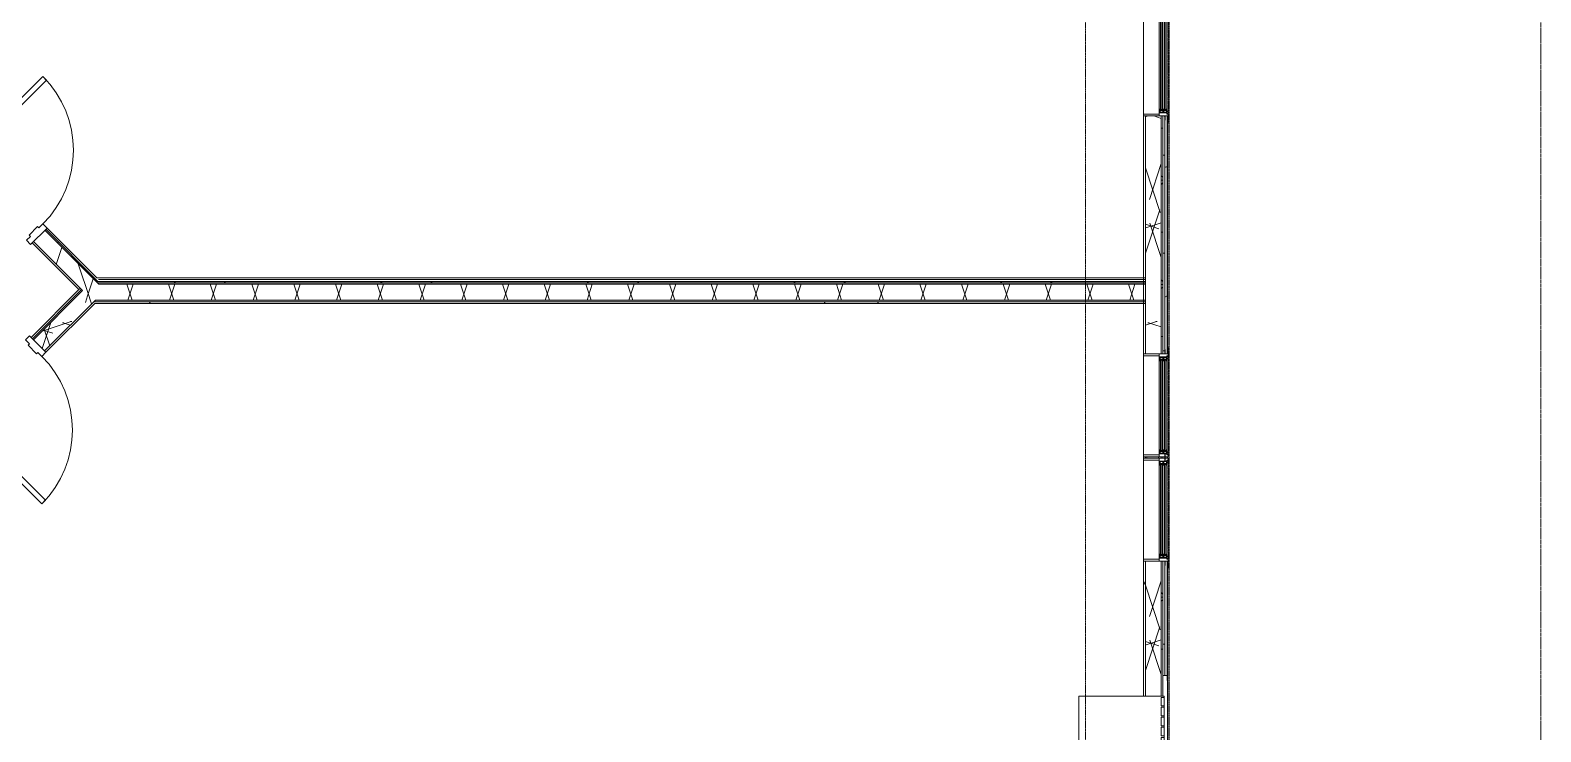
# Model space of a CAD drawing. Header units: metres. Extents: x -104 to 1975, y 9767 to 12269.
# Drawn here: x 1425 to 1946, y 10263 to 10506 of the extents above; entities that cross this region are included whole.
import ezdxf

# ---------------------------------------------------------------- set-up
doc = ezdxf.new("R2010")
doc.units = ezdxf.units.M
for name, pattern in [('Dash', [0.25, 0.125, -0.125]), ('Dash 1_16_', [0.125, 0.0625, -0.0625]), ('Double Dash 3_8_', [1, 0.375, -0.125, 0.125, -0.125, 0.125, -0.125])]:
    doc.linetypes.add(name, pattern=pattern)
for name, color, linetype, lineweight in [('0-2', 7, 'Continuous', 9), ('0-3', 10, 'Double Dash 3_8_', 15), ('A-DETL-GENF-HDLN-1', 7, 'Dash', 9), ('A-DETL-GENF-HDLN-2', 1, 'Continuous', 9), ('A-DOOR', 31, 'Continuous', 9), ('A-DOOR-FRAM', 31, 'Continuous', 9), ('A-GENM-1', 7, 'Continuous', 9), ('A-GLAZ', 151, 'Continuous', 9), ('A-GLAZ-1', 7, 'Continuous', 9), ('A-WALL', 113, 'Continuous', 9), ('A-WALL-1', 7, 'Continuous', 9), ('A-WALL-PATT-1', 8, 'Continuous', 9), ('A-WALL-PATT-2', 253, 'Continuous', 9), ('A-WALL-PATT-3', 7, 'Continuous', 9), ('A-WALL-PATT-5', 111, 'Continuous', 9), ('C-PROP-LINE-1', 10, 'Double Dash 3_8_', 15), ('C-PROP-LINE-2', 10, 'Dash 1_16_', 15), ('I-WALL', 2, 'Continuous', 9), ('I-WALL-1', 1, 'Continuous', 5)]:
    doc.layers.add(name, color=color, linetype=linetype, lineweight=lineweight)
pattern_1 = [(0, (3885.564, 0), (115.2, 28.8), [4.752, -81.648, 4.752, -81.648, -460.8]), (0, (3885.564, 0), (115.2, 28.8), [-172.8, 4.752, -168.048, 4.752, -81.648, -201.6]), (0, (3885.564, 0), (115.2, 28.8), [-432, 4.752, -52.848, 4.752, -139.248]), (120, (3928.764, 14.4), (-82.54153, 85.36613), [4.752, -81.648, 4.752, -81.648, -460.8]), (120, (3928.764, 14.4), (-82.54153, 85.36613), [-172.8, 4.752, -168.048, 4.752, -81.648, -201.6]), (120, (3928.764, 14.4), (-82.54153, 85.36613), [-432, 4.752, -52.848, 4.752, -139.248]), (240, (3943.164, 72), (-32.65847, -114.16613), [4.752, -81.648, 4.752, -81.648, -460.8]), (240, (3943.164, 72), (-32.65847, -114.16613), [-172.8, 4.752, -168.048, 4.752, -81.648, -201.6]), (240, (3943.164, 72), (-32.65847, -114.16613), [-432, 4.752, -52.848, 4.752, -139.248])]
pattern_2 = [(45, (3885.564, 0), (-35.63818, 35.63818), []), (45, (3885.564, 54), (-35.63818, 35.63818), [])]
pattern_3 = [(161.57, (3887.364, 1.8), (-14.4010124, -0.0012439), [0, -102.456, 11.376, 0]), (18.43, (3883.764, 1.8), (-14.4010124, 0.0012439), [0, -102.456, 11.376, 0]), (108.43, (3887.364, 1.8), (7.1973965, -36.003153), [34.146, -79.686]), (71.57, (3883.764, 1.8), (7.1973965, 36.003153), [34.146, -79.686])]

# ---------------------------------------------------------------- blocks, each defined once
blk = doc.blocks.new('HOLLOW METAL - UNIT DOOR-2191977-KEY PLAN - 2ND FLOOR')
at = {"layer": 'A-DOOR'}
for p, q in [((16.25, -3.875), (18, -3.875)), ((16.25, -39.875), (16.25, -3.875)), ((18, -3.875), (18, -39.875)), ((18, -39.875), (16.25, -39.875))]:
    blk.add_line(p, q, dxfattribs=at)
blk.add_arc((18, -3.875), 36, 180, 270, dxfattribs=at)
at = {"layer": 'A-DOOR-FRAM'}
for p, q in [((-20, 4.125), (-18, 4.125)), ((-20, -3.875), (-20, 4.125)), ((-18, 4.125), (-18, 2.1875)), ((-18, 2.1875), (-17.375, 2.1875)), ((-17.375, 2.1875), (-17.375, -1.9375)), ((17.375, 2.1875), (18, 2.1875)), ((17.375, -1.9375), (17.375, 2.1875)), ((18, 4.125), (20, 4.125)), ((18, 2.1875), (18, 4.125)), ((20, 4.125), (20, -3.875)), ((-18, -3.875), (-20, -3.875)), ((-18, -1.9375), (-18, -3.875)), ((-17.375, -1.9375), (-18, -1.9375)), ((18, -1.9375), (17.375, -1.9375)), ((18, -3.875), (18, -1.9375)), ((20, -3.875), (18, -3.875))]:
    blk.add_line(p, q, dxfattribs=at)
blk = doc.blocks.new('HOLLOW METAL - UNIT DOOR-2191978-KEY PLAN - 2ND FLOOR')
at = {"layer": 'A-DOOR'}
for p, q in [((18, 39.875), (16.25, 39.875)), ((16.25, 39.875), (16.25, 3.875)), ((18, 3.875), (18, 39.875)), ((16.25, 3.875), (18, 3.875))]:
    blk.add_line(p, q, dxfattribs=at)
blk.add_arc((18, 3.875), 36, 90, 180, dxfattribs=at)
at = {"layer": 'A-DOOR-FRAM'}
for p, q in [((-18, 3.875), (-20, 3.875)), ((-20, 3.875), (-20, -4.125)), ((-18, 1.9375), (-18, 3.875)), ((-17.375, 1.9375), (-18, 1.9375)), ((-17.375, -2.1875), (-17.375, 1.9375)), ((18, 1.9375), (17.375, 1.9375)), ((17.375, 1.9375), (17.375, -2.1875)), ((18, 3.875), (18, 1.9375)), ((20, 3.875), (18, 3.875)), ((20, -4.125), (20, 3.875)), ((-20, -4.125), (-18, -4.125)), ((-18, -4.125), (-18, -2.1875)), ((-18, -2.1875), (-17.375, -2.1875)), ((17.375, -2.1875), (18, -2.1875)), ((18, -2.1875), (18, -4.125)), ((18, -4.125), (20, -4.125))]:
    blk.add_line(p, q, dxfattribs=at)
blk = doc.blocks.new('Window-Double_Hung-Marvin-Essential - ESDH3066 - 2nd Floor-V2-KEY PLAN - 2ND FLOOR')
at = {"layer": 'A-DETL-GENF-HDLN-1'}
blk.add_line((16.1, 4.22), (-16.5, 4.22), dxfattribs=at)
at = {"layer": 'A-DETL-GENF-HDLN-2'}
for p, q in [((-19.25, 3.23), (-19.25, 3.19)), ((-17.75, 3.23), (-19.25, 3.23)), ((-19.25, 3.19), (-17.9, 3.19)), ((-17.9, 3.19), (-17.9, 3.08)), ((-17.9, 3.08), (-17.75, 3.08)), ((-17.75, 4.28), (-17.16, 4.28)), ((-17.75, 4.28), (-17.75, 1.19)), ((-16.72, 1.19), (-17.75, 1.19)), ((-17.08, 3.87), (-17.16, 4.28)), ((-17.12, 1.16), (-17.12, -4.19)), ((-17.08, 3.87), (-16.19, 3.87)), ((-16.85, 4.25), (-16.85, 3.87)), ((-16.3, 4.25), (-16.85, 4.25)), ((-16.38, 3.77), (-16.72, 3.77)), ((-16.72, 3.77), (-16.72, 1.19)), ((-15.34, 3.69), (-16.56, 3.69)), ((-16.56, 2.75), (-16.56, 3.69)), ((-16.56, 2.75), (-15.34, 2.75)), ((-15.34, 2.47), (-16.56, 2.47)), ((-16.56, 1.53), (-16.56, 2.47)), ((-16.56, 1.53), (-15.34, 1.53)), ((-16.38, 3.87), (-16.38, 3.77)), ((-16.3, 4.01), (-16.3, 4.25)), ((-16.18, 4.01), (-16.3, 4.01)), ((-16.19, 3.97), (-16.1, 3.97)), ((-16.19, 3.87), (-16.19, 3.97)), ((-16.18, 4.22), (-16.1, 4.22)), ((-16.18, 4.22), (-16.18, 4.01)), ((-16.1, 3.97), (-16.1, 4.22)), ((-15.94, 2.87), (-15.94, 3.59)), ((-15.94, 3.59), (-15.28, 3.59)), ((-15.28, 2.87), (-15.94, 2.87)), ((-15.94, 1.65), (-15.94, 2.37)), ((-15.94, 2.37), (-15.28, 2.37)), ((-15.28, 1.65), (-15.94, 1.65)), ((-15.84, 2.88), (-15.84, 3.57)), ((-15.84, 1.66), (-15.84, 2.35)), ((-15.54, 3.01), (-15.54, 3.45)), ((-15.54, 1.79), (-15.54, 2.23)), ((-15.34, 3.69), (-15.28, 3.63)), ((-15.34, 2.75), (-15.28, 2.81)), ((-15.34, 2.47), (-15.28, 2.41)), ((-15.34, 1.53), (-15.28, 1.59)), ((-15.28, 3.59), (-15.28, 3.63)), ((-15.28, 2.81), (-15.28, 2.87)), ((-15.28, 2.37), (-15.28, 2.41)), ((-15.28, 1.59), (-15.28, 1.65)), ((15.34, 3.69), (15.28, 3.63)), ((15.28, 3.59), (15.28, 3.63)), ((15.94, 3.59), (15.28, 3.59)), ((15.28, 2.81), (15.28, 2.87)), ((15.28, 2.87), (15.94, 2.87)), ((15.34, 2.75), (15.28, 2.81)), ((15.34, 2.47), (15.28, 2.41)), ((15.28, 2.37), (15.28, 2.41)), ((15.94, 2.37), (15.28, 2.37)), ((15.28, 1.59), (15.28, 1.65)), ((15.28, 1.65), (15.94, 1.65)), ((15.34, 1.53), (15.28, 1.59)), ((15.34, 3.69), (16.56, 3.69)), ((16.56, 2.75), (15.34, 2.75)), ((15.34, 2.47), (16.56, 2.47)), ((16.56, 1.53), (15.34, 1.53)), ((15.54, 3.01), (15.54, 3.45)), ((15.54, 1.79), (15.54, 2.23)), ((15.84, 2.88), (15.84, 3.57)), ((15.84, 1.66), (15.84, 2.35)), ((15.94, 2.87), (15.94, 3.59)), ((15.94, 1.65), (15.94, 2.37)), ((16.18, 4.22), (16.1, 4.22)), ((16.1, 3.97), (16.1, 4.22)), ((16.19, 3.97), (16.1, 3.97)), ((16.18, 4.22), (16.18, 4.01)), ((16.18, 4.01), (16.3, 4.01)), ((16.19, 3.87), (16.19, 3.97)), ((17.08, 3.87), (16.19, 3.87)), ((16.3, 4.01), (16.3, 4.25)), ((16.3, 4.25), (16.85, 4.25)), ((16.38, 3.87), (16.38, 3.77)), ((16.38, 3.77), (16.72, 3.77)), ((16.56, 2.75), (16.56, 3.69)), ((16.56, 1.53), (16.56, 2.47)), ((16.72, 3.77), (16.72, 1.19)), ((16.72, 1.19), (17.75, 1.19)), ((16.85, 4.25), (16.85, 3.87)), ((17.08, 3.87), (17.16, 4.28)), ((17.12, -4.19), (17.12, 1.16)), ((17.75, 4.28), (17.16, 4.28)), ((17.75, 4.28), (17.75, 1.19)), ((17.75, 3.23), (19.25, 3.23)), ((17.9, 3.08), (17.75, 3.08)), ((17.9, 3.19), (17.9, 3.08)), ((19.25, 3.19), (17.9, 3.19)), ((19.25, 3.23), (19.25, 3.19)), ((-17.12, -4.19), (-17.75, -4.19)), ((17.12, -4.19), (17.75, -4.19))]:
    blk.add_line(p, q, dxfattribs=at)
at = {"layer": 'A-GLAZ'}
for p, q in [((15.84, 3.57), (-15.84, 3.57)), ((15.84, 3.45), (-15.84, 3.45)), ((15.84, 3.01), (-15.84, 3.01)), ((15.84, 2.88), (-15.84, 2.88)), ((15.84, 2.35), (-15.84, 2.35)), ((15.84, 2.23), (-15.84, 2.23)), ((15.84, 1.79), (-15.84, 1.79)), ((15.84, 1.66), (-15.84, 1.66))]:
    blk.add_line(p, q, dxfattribs=at)
at = {"layer": 'A-GLAZ-1'}
for p, q in [((17.75, 4.28), (-17.75, 4.28)), ((-17.75, 4.28), (-17.75, 1.19)), ((-17.75, 1.19), (17.75, 1.19)), ((-17.75, 1.16), (-17.75, -4.19)), ((17.75, 1.19), (17.75, 4.28)), ((20.21, 4.25), (17.75, 4.25)), ((17.75, 4.19), (20.21, 4.19)), ((17.75, -4.19), (17.75, 1.16)), ((20.21, 4.19), (20.21, 4.25)), ((-17.75, -4.19), (17.75, -4.19))]:
    blk.add_line(p, q, dxfattribs=at)
blk = doc.blocks.new('Window-Double_Hung-Marvin-Essential - ESDH3066 - 2nd Floor-3357213-KEY PLAN - 2ND FLOOR')
at = {"layer": 'A-DETL-GENF-HDLN-1'}
blk.add_line((16.1, -4.22), (-16.5, -4.22), dxfattribs=at)
at = {"layer": 'A-DETL-GENF-HDLN-2'}
for p, q in [((-17.12, 4.19), (-17.75, 4.19)), ((-17.12, -1.16), (-17.12, 4.19)), ((17.12, 4.19), (17.75, 4.19)), ((17.12, 4.19), (17.12, -1.16)), ((-19.25, -3.23), (-19.25, -3.19)), ((-19.25, -3.19), (-17.9, -3.19)), ((-17.75, -3.23), (-19.25, -3.23)), ((-17.9, -3.19), (-17.9, -3.08)), ((-17.9, -3.08), (-17.75, -3.08)), ((-16.72, -1.19), (-17.75, -1.19)), ((-17.75, -4.28), (-17.75, -1.19)), ((-17.75, -4.28), (-17.16, -4.28)), ((-17.08, -3.87), (-17.16, -4.28)), ((-17.08, -3.87), (-16.19, -3.87)), ((-16.85, -4.25), (-16.85, -3.87)), ((-16.3, -4.25), (-16.85, -4.25)), ((-16.72, -3.77), (-16.72, -1.19)), ((-16.38, -3.77), (-16.72, -3.77)), ((-16.56, -1.53), (-15.34, -1.53)), ((-16.56, -1.53), (-16.56, -2.47)), ((-15.34, -2.47), (-16.56, -2.47)), ((-16.56, -2.75), (-15.34, -2.75)), ((-16.56, -2.75), (-16.56, -3.69)), ((-15.34, -3.69), (-16.56, -3.69)), ((-16.38, -3.87), (-16.38, -3.77)), ((-16.18, -4.01), (-16.3, -4.01)), ((-16.3, -4.01), (-16.3, -4.25)), ((-16.19, -3.87), (-16.19, -3.97)), ((-16.19, -3.97), (-16.1, -3.97)), ((-16.18, -4.22), (-16.18, -4.01)), ((-16.18, -4.22), (-16.1, -4.22)), ((-16.1, -3.97), (-16.1, -4.22)), ((-15.28, -1.65), (-15.94, -1.65)), ((-15.94, -1.65), (-15.94, -2.37)), ((-15.94, -2.37), (-15.28, -2.37)), ((-15.28, -2.87), (-15.94, -2.87)), ((-15.94, -2.87), (-15.94, -3.59)), ((-15.94, -3.59), (-15.28, -3.59)), ((-15.84, -1.66), (-15.84, -2.35)), ((-15.84, -2.88), (-15.84, -3.57)), ((-15.54, -1.79), (-15.54, -2.23)), ((-15.54, -3.01), (-15.54, -3.45)), ((-15.34, -1.53), (-15.28, -1.59)), ((-15.34, -2.47), (-15.28, -2.41)), ((-15.34, -2.75), (-15.28, -2.81)), ((-15.34, -3.69), (-15.28, -3.63)), ((-15.28, -1.59), (-15.28, -1.65)), ((-15.28, -2.37), (-15.28, -2.41)), ((-15.28, -2.81), (-15.28, -2.87)), ((-15.28, -3.59), (-15.28, -3.63)), ((15.34, -1.53), (15.28, -1.59)), ((15.28, -1.59), (15.28, -1.65)), ((15.28, -1.65), (15.94, -1.65)), ((15.28, -2.37), (15.28, -2.41)), ((15.94, -2.37), (15.28, -2.37)), ((15.34, -2.47), (15.28, -2.41)), ((15.34, -2.75), (15.28, -2.81)), ((15.28, -2.81), (15.28, -2.87)), ((15.28, -2.87), (15.94, -2.87)), ((15.28, -3.59), (15.28, -3.63)), ((15.94, -3.59), (15.28, -3.59)), ((15.34, -3.69), (15.28, -3.63)), ((16.56, -1.53), (15.34, -1.53)), ((15.34, -2.47), (16.56, -2.47)), ((16.56, -2.75), (15.34, -2.75)), ((15.34, -3.69), (16.56, -3.69)), ((15.54, -1.79), (15.54, -2.23)), ((15.54, -3.01), (15.54, -3.45)), ((15.84, -1.66), (15.84, -2.35)), ((15.84, -2.88), (15.84, -3.57)), ((15.94, -1.65), (15.94, -2.37)), ((15.94, -2.87), (15.94, -3.59)), ((16.19, -3.97), (16.1, -3.97)), ((16.1, -3.97), (16.1, -4.22)), ((16.18, -4.22), (16.1, -4.22)), ((16.18, -4.22), (16.18, -4.01)), ((16.18, -4.01), (16.3, -4.01)), ((17.08, -3.87), (16.19, -3.87)), ((16.19, -3.87), (16.19, -3.97)), ((16.3, -4.01), (16.3, -4.25)), ((16.3, -4.25), (16.85, -4.25)), ((16.38, -3.87), (16.38, -3.77)), ((16.38, -3.77), (16.72, -3.77)), ((16.56, -1.53), (16.56, -2.47)), ((16.56, -2.75), (16.56, -3.69)), ((16.72, -3.77), (16.72, -1.19)), ((16.72, -1.19), (17.75, -1.19)), ((16.85, -4.25), (16.85, -3.87)), ((17.08, -3.87), (17.16, -4.28)), ((17.75, -4.28), (17.16, -4.28)), ((17.75, -4.28), (17.75, -1.19)), ((17.9, -3.08), (17.75, -3.08)), ((17.75, -3.23), (19.25, -3.23)), ((17.9, -3.19), (17.9, -3.08)), ((19.25, -3.19), (17.9, -3.19)), ((19.25, -3.23), (19.25, -3.19))]:
    blk.add_line(p, q, dxfattribs=at)
at = {"layer": 'A-GLAZ'}
for p, q in [((15.84, -1.66), (-15.84, -1.66)), ((15.84, -1.79), (-15.84, -1.79)), ((15.84, -2.23), (-15.84, -2.23)), ((15.84, -2.35), (-15.84, -2.35)), ((15.84, -2.88), (-15.84, -2.88)), ((15.84, -3.01), (-15.84, -3.01)), ((15.84, -3.45), (-15.84, -3.45)), ((15.84, -3.57), (-15.84, -3.57))]:
    blk.add_line(p, q, dxfattribs=at)
at = {"layer": 'A-GLAZ-1'}
for p, q in [((-17.75, 4.19), (17.75, 4.19)), ((-17.75, -1.16), (-17.75, 4.19)), ((17.75, 4.19), (17.75, -1.16)), ((-17.75, -1.19), (17.75, -1.19)), ((-17.75, -4.28), (-17.75, -1.19)), ((17.75, -4.28), (-17.75, -4.28)), ((17.75, -1.19), (17.75, -4.28)), ((17.75, -4.19), (20.21, -4.19)), ((20.21, -4.25), (17.75, -4.25)), ((20.21, -4.19), (20.21, -4.25))]:
    blk.add_line(p, q, dxfattribs=at)
blk = doc.blocks.new('Perforated Panel at Magic-Pak - hvac panel - 3rd floor-2505075-KEY PLAN - 2ND FLOOR')
at = {"layer": 'A-GLAZ-1'}
for p, q in [((-19.01, 4.19), (19.01, 4.19)), ((-19.01, 4.12), (-19.01, 4.19)), ((19.01, 4.12), (-19.01, 4.12)), ((19.01, 4.19), (19.01, 4.12))]:
    blk.add_line(p, q, dxfattribs=at)
blk = doc.blocks.new('V-Series_EWC4_SPVU_RFA_2015 - 2ND AND 3RD FLOOR-V4-KEY PLAN - 2ND FLOOR')
at = {"layer": 'A-GENM-1'}
for p, q in [((-3829.54, 11271.13), (-3858.97, 11271.13)), ((-3858.97, 11271.13), (-3858.97, 11270.69)), ((-3858.97, 11267.89), (-3858.97, 11270.69)), ((-3858.97, 11270.69), (-3857.97, 11270.69)), ((-3857.97, 11267.89), (-3858.97, 11267.89)), ((-3858.97, 11267.89), (-3858.97, 11267.39)), ((-3858.97, 11264.41), (-3858.97, 11267.39)), ((-3858.97, 11267.39), (-3857.97, 11267.39)), ((-3857.97, 11270.69), (-3857.97, 11267.89)), ((-3857.97, 11267.39), (-3857.97, 11264.41)), ((-3829.54, 11243.25), (-3829.54, 11271.13)), ((-3857.97, 11264.41), (-3858.97, 11264.41)), ((-3858.97, 11264.41), (-3858.97, 11263.91)), ((-3858.97, 11260.92), (-3858.97, 11263.91)), ((-3858.97, 11263.91), (-3857.97, 11263.91)), ((-3857.97, 11263.91), (-3857.97, 11260.92)), ((-3857.97, 11260.92), (-3858.97, 11260.92)), ((-3858.97, 11260.92), (-3858.97, 11260.42)), ((-3858.97, 11257.44), (-3858.97, 11260.42)), ((-3858.97, 11260.42), (-3857.97, 11260.42)), ((-3857.97, 11257.44), (-3858.97, 11257.44)), ((-3858.97, 11257.44), (-3858.97, 11256.94)), ((-3858.97, 11253.96), (-3858.97, 11256.94)), ((-3858.97, 11256.94), (-3857.97, 11256.94)), ((-3857.97, 11260.42), (-3857.97, 11257.44)), ((-3857.97, 11256.94), (-3857.97, 11253.96)), ((-3857.97, 11253.96), (-3858.97, 11253.96)), ((-3858.97, 11253.96), (-3858.97, 11253.46)), ((-3858.97, 11250.47), (-3858.97, 11253.46)), ((-3858.97, 11253.46), (-3857.97, 11253.46)), ((-3857.97, 11253.46), (-3857.97, 11250.47)), ((-3857.97, 11250.47), (-3858.97, 11250.47)), ((-3858.97, 11250.47), (-3858.97, 11249.97)), ((-3858.97, 11246.99), (-3858.97, 11249.97)), ((-3858.97, 11249.97), (-3857.97, 11249.97)), ((-3857.97, 11246.99), (-3858.97, 11246.99)), ((-3858.97, 11246.99), (-3858.97, 11246.49)), ((-3858.97, 11243.69), (-3858.97, 11246.49)), ((-3858.97, 11246.49), (-3857.97, 11246.49)), ((-3857.97, 11249.97), (-3857.97, 11246.99)), ((-3857.97, 11246.49), (-3857.97, 11243.69)), ((-3857.97, 11243.69), (-3858.97, 11243.69)), ((-3858.97, 11243.69), (-3858.97, 11243.25)), ((-3858.97, 11243.25), (-3829.54, 11243.25))]:
    blk.add_line(p, q, dxfattribs=at)
blk = doc.blocks.new('Family - ___-2657144-KEY PLAN - 2ND FLOOR')
at = {"layer": 'C-PROP-LINE-1'}
blk.add_line((-1939.77, 12268.69), (-1939.77, 9828.62), dxfattribs=at)
blk = doc.blocks.new('Family - ___-2835860-KEY PLAN - 2ND FLOOR')
at = {"layer": 'C-PROP-LINE-2'}
blk.add_line((-2067.92, 9980.19), (-2067.92, 10851.39), dxfattribs=at)
blk = doc.blocks.new('Family - ___-2835903-KEY PLAN - 2ND FLOOR')
at = {"layer": 'C-PROP-LINE-2'}
blk.add_line((-2096.82, 10008.84), (-2096.82, 10822.49), dxfattribs=at)
blk = doc.blocks.new('Family - ___-2835932-KEY PLAN - 2ND FLOOR')
at = {"layer": 'C-PROP-LINE-2'}
blk.add_line((-2067.92, 9980.19), (-2067.92, 10851.39), dxfattribs=at)

msp = doc.modelspace()

# ---------------------------------------------------------------- hatches: boundary and pattern name
at = {"layer": 'A-WALL-PATT-1'}
h = msp.add_hatch(dxfattribs=at)
h.set_pattern_fill('FP_2', color=256, style=0, pattern_type=2)
h.set_pattern_definition([(216.87, (3921.564, 90), (269.999678, 180.000482), [45, -405]), (206.565, (3975.564, 63), (-90.00047, -89.99987), [100.623, -100.623]), (198.435, (3975.564, 18), (-179.999294, -90.00048), [56.921, -227.684])])
h.paths.add_polyline_path([(1816.14, 9981.69), (1816.89, 9981.71), (1816.89, 10015.24), (1816.14, 10015.24), (1816.14, 9982.44)], flags=0)
h.paths.add_polyline_path([(1816.89, 10050.74), (1816.89, 10051.24), (1816.14, 10051.24), (1816.14, 10050.74)], flags=0)
h.paths.add_polyline_path([(1816.89, 10086.74), (1816.89, 10168.9), (1816.14, 10168.9), (1816.14, 10086.74)], flags=0)
h.paths.add_polyline_path([(1816.14, 10204.4), (1816.89, 10204.4), (1816.89, 10241.43), (1816.14, 10241.43), (1816.14, 10227.24)], flags=0)
h.paths.add_polyline_path([(1816.14, 10282.95), (1816.89, 10282.95), (1816.89, 10322.44), (1816.14, 10322.44), (1816.14, 10306.2)], flags=0)
h.paths.add_polyline_path([(1816.14, 10357.94), (1816.89, 10357.94), (1816.89, 10358.44), (1816.14, 10358.44)], flags=0)
h.paths.add_polyline_path([(1816.14, 10393.94), (1816.89, 10393.94), (1816.89, 10476.1), (1816.14, 10476.1)], flags=0)
h.paths.add_polyline_path([(1816.14, 10511.6), (1816.89, 10511.6), (1816.89, 10548.63), (1816.14, 10548.63), (1816.14, 10543.09)], flags=0)
h.paths.add_polyline_path([(1816.14, 10590.15), (1816.89, 10590.15), (1816.89, 10629.64), (1816.14, 10629.64), (1816.14, 10622.05)], flags=0)
h.paths.add_polyline_path([(1816.14, 10665.14), (1816.89, 10665.14), (1816.89, 10665.64), (1816.14, 10665.64)], flags=0)
h.paths.add_polyline_path([(1816.14, 10701.14), (1816.89, 10701.14), (1816.89, 10744.84), (1816.14, 10744.84)], flags=0)
h.paths.add_polyline_path([(1816.89, 10780.34), (1816.89, 10780.84), (1816.14, 10780.84), (1816.14, 10780.34)], flags=0)
h.paths.add_polyline_path([(1816.89, 10816.34), (1816.89, 10850.64), (1816.14, 10850.64), (1816.14, 10816.34)], flags=0)
h = msp.add_hatch(dxfattribs=at)
h.set_pattern_fill('FP_1', color=256, style=0, pattern_type=2)
h.set_pattern_definition(pattern_1)
h.paths.add_polyline_path([(1809.39, 9989.06), (1809.39, 10015.24), (1808.77, 10015.24), (1808.77, 9989.06)], flags=0)
h.paths.add_polyline_path([(1808.77, 10050.74), (1809.39, 10050.74), (1809.39, 10051.24), (1808.77, 10051.24)], flags=0)
h.paths.add_polyline_path([(1808.77, 10086.74), (1809.39, 10086.74), (1809.39, 10168.9), (1808.77, 10168.9)], flags=0)
h.paths.add_polyline_path([(1809.39, 10204.4), (1809.39, 10247.85), (1808.77, 10247.85), (1808.77, 10204.4)], flags=0)
h.paths.add_polyline_path([(1808.77, 10275.73), (1809.39, 10275.73), (1809.39, 10322.44), (1808.77, 10322.44), (1808.77, 10306.2)], flags=0)
h.paths.add_polyline_path([(1809.39, 10357.94), (1809.39, 10358.44), (1808.77, 10358.44), (1808.77, 10357.94)], flags=0)
h.paths.add_polyline_path([(1808.77, 10393.94), (1809.39, 10393.94), (1809.26, 10411.35), (1808.77, 10411.35)], flags=0)
h.paths.add_polyline_path([(1808.77, 10420.23), (1809.39, 10420.23), (1809.39, 10476.1), (1808.77, 10476.1)], flags=0)
h.paths.add_polyline_path([(1808.77, 10511.6), (1809.39, 10511.6), (1809.39, 10555.85), (1808.77, 10555.85), (1808.77, 10543.09)], flags=0)
h.paths.add_polyline_path([(1809.39, 10583.73), (1809.39, 10629.64), (1808.77, 10629.64), (1808.77, 10583.73)], flags=0)
h.paths.add_polyline_path([(1809.39, 10665.14), (1809.39, 10665.64), (1808.77, 10665.64), (1808.77, 10665.14)], flags=0)
h.paths.add_polyline_path([(1809.39, 10701.14), (1809.39, 10744.84), (1808.77, 10744.84), (1808.77, 10701.14)], flags=0)
h.paths.add_polyline_path([(1808.77, 10780.34), (1809.39, 10780.34), (1809.39, 10780.84), (1808.77, 10780.84)], flags=0)
h.paths.add_polyline_path([(1809.39, 10816.34), (1809.39, 10843.14), (1808.77, 10843.14), (1808.77, 10816.34)], flags=0)
h = msp.add_hatch(dxfattribs=at)
h.set_pattern_fill('FP_23', color=256, style=0, pattern_type=2)
h.set_pattern_definition(pattern_2)
h.paths.add_polyline_path([(1448.52, 10418.48), (1809.39, 10418.48), (1809.39, 10418.98), (1448.07, 10418.93), (1448.31, 10418.68)], flags=0)
at = {"layer": 'A-WALL-PATT-2'}
h = msp.add_hatch(dxfattribs=at)
h.set_pattern_fill('FP_3', color=256, style=0, pattern_type=2)
h.set_pattern_definition([(0, (3885.564, 0), (0, 33.75), []), (90, (3885.564, 0), (-33.75, 2e-15), [])])
h.paths.add_polyline_path([(1815.44, 9982.44), (1816.14, 9982.44), (1816.14, 10015.24), (1815.39, 10015.24), (1815.39, 9982.44)], flags=0)
h.paths.add_polyline_path([(1815.39, 10050.74), (1816.14, 10050.74), (1816.14, 10051.24), (1815.39, 10051.24)], flags=0)
h.paths.add_polyline_path([(1816.14, 10086.74), (1816.14, 10168.9), (1815.39, 10168.9), (1815.39, 10086.74)], flags=0)
h.paths.add_polyline_path([(1815.39, 10204.4), (1816.14, 10204.4), (1816.14, 10241.43), (1815.39, 10241.43), (1815.39, 10227.24)], flags=0)
h.paths.add_polyline_path([(1816.14, 10282.95), (1816.14, 10322.44), (1815.39, 10322.44), (1815.39, 10282.95)], flags=0)
h.paths.add_polyline_path([(1816.14, 10357.94), (1816.14, 10358.44), (1815.39, 10358.44), (1815.39, 10357.94)], flags=0)
h.paths.add_polyline_path([(1815.39, 10393.94), (1816.14, 10393.94), (1816.14, 10476.1), (1815.39, 10476.1)], flags=0)
h.paths.add_polyline_path([(1816.14, 10511.6), (1816.14, 10548.63), (1815.39, 10548.63), (1815.39, 10511.6)], flags=0)
h.paths.add_polyline_path([(1815.39, 10590.15), (1816.14, 10590.15), (1816.14, 10629.64), (1815.39, 10629.64), (1815.39, 10622.05)], flags=0)
h.paths.add_polyline_path([(1816.14, 10665.14), (1816.14, 10665.64), (1815.39, 10665.64), (1815.39, 10665.14)], flags=0)
h.paths.add_polyline_path([(1816.14, 10701.14), (1816.14, 10744.84), (1815.39, 10744.84), (1815.39, 10701.14)], flags=0)
h.paths.add_polyline_path([(1815.39, 10780.34), (1816.14, 10780.34), (1816.14, 10780.84), (1815.39, 10780.84)], flags=0)
h.paths.add_polyline_path([(1815.39, 10816.34), (1816.14, 10816.34), (1816.14, 10849.89), (1815.39, 10849.89), (1815.39, 10819.46)], flags=0)
h = msp.add_hatch(dxfattribs=at)
h.set_pattern_fill('FP_5', color=256, style=0, pattern_type=2)
h.set_pattern_definition(pattern_3)
h.paths.add_polyline_path([(1814.89, 9988.44), (1814.89, 10015.24), (1809.39, 10015.24), (1809.39, 9988.44)], flags=0)
h.paths.add_polyline_path([(1809.39, 10050.74), (1814.89, 10050.74), (1814.89, 10051.24), (1809.39, 10051.24)], flags=0)
h.paths.add_polyline_path([(1814.89, 10086.74), (1814.89, 10168.9), (1809.39, 10168.9), (1809.39, 10086.74), (1814.14, 10086.74)], flags=0)
h.paths.add_polyline_path([(1814.11, 10204.4), (1814.89, 10204.4), (1814.89, 10247.85), (1809.39, 10247.85), (1809.39, 10204.4)], flags=0)
h.paths.add_polyline_path([(1814.89, 10275.73), (1814.89, 10322.44), (1809.39, 10322.44), (1809.39, 10275.73)], flags=0)
h.paths.add_polyline_path([(1814.11, 10357.94), (1814.89, 10357.94), (1814.89, 10358.44), (1809.39, 10358.44), (1809.39, 10357.94)], flags=0)
h.paths.add_polyline_path([(1814.89, 10393.94), (1814.89, 10476.1), (1809.39, 10476.1), (1809.39, 10393.94), (1814.14, 10393.94)], flags=0)
h.paths.add_polyline_path([(1814.89, 10511.6), (1814.89, 10555.85), (1809.39, 10555.85), (1809.39, 10511.6), (1814.14, 10511.6)], flags=0)
h.paths.add_polyline_path([(1814.89, 10583.73), (1814.89, 10629.64), (1809.39, 10629.64), (1809.39, 10583.73)], flags=0)
h.paths.add_polyline_path([(1814.11, 10665.14), (1814.89, 10665.14), (1814.89, 10665.64), (1809.39, 10665.64), (1809.39, 10665.14)], flags=0)
h.paths.add_polyline_path([(1809.39, 10701.14), (1814.89, 10701.14), (1814.89, 10744.84), (1809.39, 10744.84)], flags=0)
h.paths.add_polyline_path([(1814.11, 10780.34), (1814.89, 10780.34), (1814.89, 10780.84), (1809.39, 10780.84), (1809.39, 10780.34)], flags=0)
h.paths.add_polyline_path([(1814.14, 10816.34), (1814.89, 10816.34), (1814.89, 10848.64), (1809.39, 10848.64), (1809.39, 10816.34), (1814.11, 10816.34)], flags=0)
h = msp.add_hatch(dxfattribs=at)
h.set_pattern_fill('FP_4', color=256, style=0, pattern_type=2)
h.set_pattern_definition([(0, (3885.564, 0), (0, 17.993), []), (315, (3885.564, 0), (17.993039, 0), [25.446, -25.446]), (45, (3885.564, 0), (17.993039, 0), [25.446, -25.446])])
h.paths.add_polyline_path([(1815.39, 9982.94), (1815.39, 10015.24), (1814.89, 10015.24), (1814.89, 9982.94)], flags=0)
h.paths.add_polyline_path([(1814.89, 10050.74), (1815.39, 10050.74), (1815.39, 10051.24), (1814.89, 10051.24)], flags=0)
h.paths.add_polyline_path([(1814.89, 10086.74), (1815.39, 10086.74), (1815.39, 10168.9), (1814.89, 10168.9)], flags=0)
h.paths.add_polyline_path([(1814.89, 10204.4), (1815.39, 10204.4), (1815.39, 10247.85), (1814.89, 10247.85), (1814.89, 10227.24)], flags=0)
h.paths.add_polyline_path([(1814.89, 10275.73), (1815.39, 10275.73), (1815.39, 10322.44), (1814.89, 10322.44), (1814.89, 10282.95)], flags=0)
h.paths.add_polyline_path([(1815.39, 10357.94), (1815.39, 10358.44), (1814.89, 10358.44), (1814.89, 10357.94)], flags=0)
h.paths.add_polyline_path([(1814.89, 10393.94), (1815.39, 10393.94), (1815.39, 10476.1), (1814.89, 10476.1)], flags=0)
h.paths.add_polyline_path([(1815.39, 10511.6), (1815.39, 10555.85), (1814.89, 10555.85), (1814.89, 10511.6)], flags=0)
h.paths.add_polyline_path([(1814.89, 10583.73), (1815.39, 10583.73), (1815.39, 10629.64), (1814.89, 10629.64), (1814.89, 10590.15)], flags=0)
h.paths.add_polyline_path([(1814.89, 10665.14), (1815.39, 10665.14), (1815.39, 10665.64), (1814.89, 10665.64)], flags=0)
h.paths.add_polyline_path([(1815.39, 10701.14), (1815.39, 10744.84), (1814.89, 10744.84), (1814.89, 10701.14)], flags=0)
h.paths.add_polyline_path([(1815.39, 10780.34), (1815.39, 10780.84), (1814.89, 10780.84), (1814.89, 10780.34)], flags=0)
h.paths.add_polyline_path([(1815.39, 10816.34), (1815.39, 10849.14), (1814.89, 10849.14), (1814.89, 10816.34)], flags=0)
h = msp.add_hatch(dxfattribs=at)
h.set_pattern_fill('FP_5', color=256, style=0, pattern_type=2)
h.set_pattern_definition(pattern_3)
h.paths.add_polyline_path([(1448.07, 10412.48), (1809.39, 10412.48), (1809.39, 10417.98), (1448.31, 10417.98), (1450.5, 10415.79), (1447.19, 10412.48), (1447.82, 10412.48)], flags=0)
at = {"layer": 'A-WALL-PATT-3'}
h = msp.add_hatch(dxfattribs=at)
h.set_pattern_fill('FP_1', color=256, style=0, pattern_type=2)
h.set_pattern_definition(pattern_1)
h.paths.add_polyline_path([(1446.95, 10411.35), (1809.39, 10411.35), (1809.39, 10411.98), (1447.57, 10411.98)], flags=0)
at = {"layer": 'A-WALL-PATT-5'}
h = msp.add_hatch(dxfattribs=at)
h.set_pattern_fill('FP_5', color=256, style=0, pattern_type=2)
h.set_pattern_definition(pattern_3)
h.paths.add_polyline_path([(1446.61, 10411.9), (1450.5, 10415.79), (1429.68, 10436.61), (1425.79, 10432.72), (1446.54, 10411.98)], flags=0)
h.paths.add_polyline_path([(1397.5, 10461.01), (1401.39, 10464.9), (1395.38, 10470.91), (1391.52, 10467), (1396.53, 10461.98)], flags=0)
h = msp.add_hatch(dxfattribs=at)
h.set_pattern_fill('FP_23', color=256, style=0, pattern_type=2)
h.set_pattern_definition(pattern_2)
h.paths.add_polyline_path([(1448.02, 10418.48), (1448.52, 10418.48), (1430.03, 10436.97), (1429.68, 10436.61), (1447.81, 10418.48)], flags=0)
h.paths.add_polyline_path([(1401.39, 10464.9), (1401.75, 10465.25), (1395.74, 10471.26), (1395.38, 10470.91), (1401.04, 10465.25)], flags=0)
h = msp.add_hatch(dxfattribs=at)
h.set_pattern_fill('FP_5', color=256, style=0, pattern_type=2)
h.set_pattern_definition(pattern_3)
h.paths.add_polyline_path([(1399.26, 10364.55), (1401.38, 10366.67), (1397.49, 10370.56), (1395.37, 10368.44), (1398.91, 10364.9)], flags=0)
h.paths.add_polyline_path([(1429.66, 10394.95), (1446.54, 10411.98), (1442.63, 10415.7), (1425.82, 10398.8), (1428.74, 10395.88)], flags=0)
at = {"layer": 'I-WALL-1'}
for points in [[(1569.53, 10417.98), (1809.39, 10417.98), (1809.39, 10418.48), (1447.81, 10418.48), (1448.31, 10417.98), (1501.99, 10417.98)], [(1809.39, 10411.98), (1809.39, 10412.48), (1447.19, 10412.48), (1446.69, 10411.98), (1808.77, 10411.98)]]:
    msp.add_hatch(color=256, dxfattribs=at).paths.add_polyline_path(points, flags=0)

# ---------------------------------------------------------------- linework, layer by layer
at = {"layer": 'A-WALL'}
for p, q in [((1448.31, 10417.98), (1429.68, 10436.61)), ((1448.02, 10418.98), (1430.03, 10436.97)), ((1442.72, 10415.79), (1425.79, 10432.72)), ((1809.39, 10418.48), (1447.81, 10418.48)), ((1809.39, 10418.98), (1448.02, 10418.98)), ((1809.39, 10419.6), (1448.28, 10419.6)), ((1809.39, 10417.98), (1448.31, 10417.98)), ((1425.42, 10399.2), (1442.37, 10416.14)), ((1425.78, 10398.84), (1442.72, 10415.79)), ((1429.66, 10394.95), (1447.19, 10412.48)), ((1441.93, 10416.58), (1441.49, 10416.14)), ((1809.39, 10411.98), (1446.69, 10411.98)), ((1809.39, 10412.48), (1447.19, 10412.48))]:
    msp.add_line(p, q, dxfattribs=at)
at = {"layer": 'A-WALL-1'}
for p, q in [((1808.77, 10476.1), (1808.77, 10393.94)), ((1809.39, 10393.94), (1809.39, 10476.1)), ((1814.89, 10393.94), (1814.89, 10476.1)), ((1815.39, 10393.94), (1815.39, 10476.1)), ((1816.14, 10393.94), (1816.14, 10476.1)), ((1816.89, 10393.94), (1816.89, 10476.1)), ((1817.14, 10396.4), (1817.14, 10473.64)), ((1808.77, 10358.44), (1808.77, 10357.94)), ((1809.39, 10357.94), (1809.39, 10358.44)), ((1814.89, 10357.94), (1814.89, 10358.44)), ((1815.39, 10357.94), (1815.39, 10358.44)), ((1816.14, 10357.94), (1816.14, 10358.44)), ((1816.89, 10357.94), (1816.89, 10358.44)), ((1817.14, 10357.94), (1817.14, 10358.44)), ((1808.77, 10322.44), (1808.77, 10275.73)), ((1809.39, 10275.73), (1809.39, 10322.44)), ((1814.89, 10275.73), (1814.89, 10322.44)), ((1815.39, 10282.95), (1815.39, 10322.44)), ((1816.14, 10282.95), (1816.14, 10322.44)), ((1816.89, 10282.95), (1816.89, 10322.44)), ((1817.14, 10281.2), (1817.14, 10319.98)), ((1815.39, 10275.73), (1815.39, 10282.95)), ((1815.39, 10282.95), (1816.89, 10282.95)), ((1816.89, 10282.95), (1816.89, 10281.2)), ((1816.89, 10281.2), (1817.08, 10281.2)), ((1808.77, 10275.73), (1815.39, 10275.73))]:
    msp.add_line(p, q, dxfattribs=at)
at = {"layer": 'I-WALL'}
for p, q in [((1447.65, 10420.23), (1430.47, 10437.41)), ((1425.35, 10432.28), (1441.49, 10416.14)), ((1809.39, 10420.23), (1447.65, 10420.23)), ((1809.39, 10411.35), (1809.39, 10420.23)), ((1441.49, 10416.14), (1424.98, 10399.64)), ((1430.11, 10394.51), (1446.95, 10411.35)), ((1446.95, 10411.35), (1809.39, 10411.35))]:
    msp.add_line(p, q, dxfattribs=at)

# ---------------------------------------------------------------- block references
at = {"layer": '0-2'}
for name, p, rotation in [('Window-Double_Hung-Marvin-Essential - ESDH3066 - 2nd Floor-V2-KEY PLAN - 2ND FLOOR', (1812.95, 10493.85), 270), ('Window-Double_Hung-Marvin-Essential - ESDH3066 - 2nd Floor-3357213-KEY PLAN - 2ND FLOOR', (1812.95, 10376.19), 90), ('Window-Double_Hung-Marvin-Essential - ESDH3066 - 2nd Floor-V2-KEY PLAN - 2ND FLOOR', (1812.95, 10340.19), 270), ('Perforated Panel at Magic-Pak - hvac panel - 3rd floor-2505075-KEY PLAN - 2ND FLOOR', (1812.95, 10262.19), 270), ('V-Series_EWC4_SPVU_RFA_2015 - 2ND AND 3RD FLOOR-V4-KEY PLAN - 2ND FLOOR', (-2043.08, 21518.98), 180)]:
    msp.add_blockref(name, p, dxfattribs=dict(at, rotation=rotation))
at = {"layer": '0-3'}
for name in ['Family - ___-2657144-KEY PLAN - 2ND FLOOR', 'Family - ___-2835932-KEY PLAN - 2ND FLOOR', 'Family - ___-2835860-KEY PLAN - 2ND FLOOR', 'Family - ___-2835903-KEY PLAN - 2ND FLOOR']:
    msp.add_blockref(name, (3885.56, 0), dxfattribs=at)
at = {"layer": 'A-DOOR'}
for name, p, rotation in [('HOLLOW METAL - UNIT DOOR-2191977-KEY PLAN - 2ND FLOOR', (1413.59, 10448.81), 134.999999999991), ('HOLLOW METAL - UNIT DOOR-2191978-KEY PLAN - 2ND FLOOR', (1413.22, 10383.11), 224.999999999997)]:
    msp.add_blockref(name, p, dxfattribs=dict(at, rotation=rotation))

doc.saveas('drawing.dxf')
